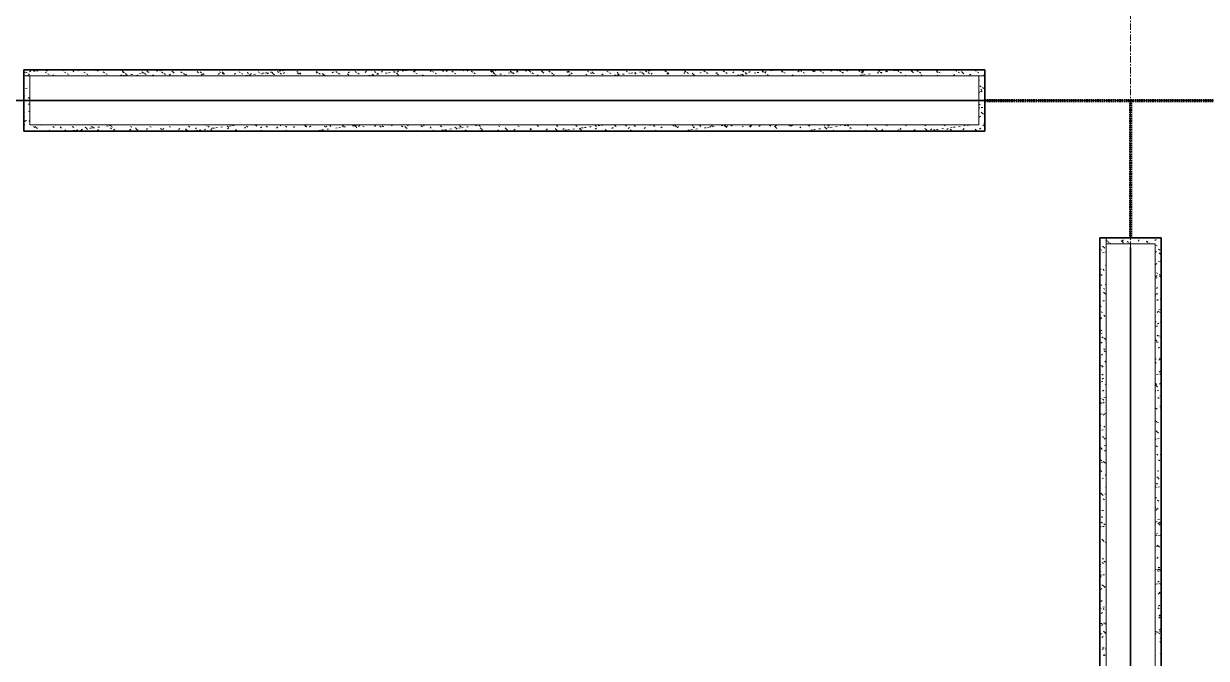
# Model space of a CAD drawing. Header units: millimetres. Extents: x -4948 to 42228, y -4856 to 69378.
# Drawn here: x 28449 to 30864, y 24154 to 25449 of the extents above; entities that cross this region are included whole.
import ezdxf

# ---------------------------------------------------------------- set-up
doc = ezdxf.new("R2010")
doc.units = ezdxf.units.MM
doc.linetypes.add('Линия сетки', pattern=[22.225, 12.7, -3.175, 3.175, -3.175])
doc.linetypes.add('Штрих 3 х 1_5 мм', pattern=[4.5, 3, -1.5])
for name, color, linetype, lineweight in [('A-AREA', 32, 'Continuous', 9), ('A-DETL', 90, 'Continuous', 9), ('A-WALL', 113, 'Continuous', 13), ('A-WALL-PATT', 111, 'Continuous', 13), ('I-WALL', 2, 'Continuous', 13), ('S-GRID', 1, 'Continuous', 30)]:
    doc.layers.add(name, color=color, linetype=linetype, lineweight=lineweight)

# ---------------------------------------------------------------- blocks, each defined once
blk = doc.blocks.new('27ELB-RD-AR-0000-BIM_rvt-1-1 этаж отм_ _0_000 лотки')
at = {"layer": 'A-AREA', "color": 252, "linetype": 'Штрих 3 х 1_5 мм', "lineweight": 70}
for p, q in [((30411.4, 25292.1), (31006.4, 25292.1)), ((30708.9, 25292.1), (30708.9, 25012.1))]:
    blk.add_line(p, q, dxfattribs=at)
at = {"layer": 'A-DETL', "color": 252, "lineweight": 35}
for p, q in [((26508.9, 25292.1), (30461.7, 25292.1)), ((30708.9, 24992.1), (30708.9, 18392.1))]:
    blk.add_line(p, q, dxfattribs=at)
at = {"layer": 'A-WALL', "color": 252, "lineweight": 9}
for p, q in [((28448.9, 25342.1), (28461.4, 25342.1)), ((28448.9, 25342.1), (28461.4, 25342.1)), ((28461.4, 25342.1), (30398.9, 25342.1)), ((28461.4, 25342.1), (28461.4, 25242.1)), ((30398.9, 25342.1), (30411.4, 25342.1)), ((30398.9, 25342.1), (30411.4, 25342.1)), ((30398.9, 25242.1), (30398.9, 25342.1)), ((28461.4, 25242.1), (30398.9, 25242.1)), ((30658.9, 24999.6), (30658.9, 25012.1)), ((30658.9, 24999.6), (30658.9, 25012.1)), ((30658.9, 19642.1), (30658.9, 24999.6)), ((30758.9, 24999.6), (30658.9, 24999.6)), ((30758.9, 18404.6), (30758.9, 24999.6))]:
    blk.add_line(p, q, dxfattribs=at)
at = {"layer": 'A-WALL-PATT', "color": 252, "linetype": 'Continuous', "lineweight": 9}
for p, q in [((28448.9, 25352.7), (28449.2, 25352.4)), ((28451.1, 25349.3), (28454.4, 25349.8)), ((28453.2, 25350), (28456, 25348.2)), ((28457.7, 25344.5), (28460.2, 25342.2)), ((28458.6, 25346.6), (28461.4, 25344.8)), ((28461, 25350.8), (28463.7, 25352.8)), ((28468.7, 25351.7), (28472.1, 25352.1)), ((28475, 25352.5), (28478.3, 25352.9)), ((28485.3, 25353.8), (28488.6, 25354.3)), ((28492.7, 25350), (28495.6, 25348.2)), ((28495.3, 25352), (28498, 25354)), ((28497.1, 25354.6), (28498.4, 25353.4)), ((28498.1, 25346.6), (28500.9, 25344.8)), ((28508.6, 25344.1), (28510.7, 25342.1)), ((28528.6, 25352.4), (28531.2, 25354.5)), ((28532.3, 25350.1), (28535.1, 25348.3)), ((28537.7, 25346.7), (28540.5, 25344.9)), ((28547.4, 25354.6), (28549.1, 25353.1)), ((28547.8, 25342.1), (28548.4, 25342.6)), ((28549.1, 25353.1), (28549.1, 25353.1)), ((28549.1, 25353.1), (28551.6, 25350.8)), ((28560.1, 25343), (28561.1, 25342.1)), ((28561, 25352.3), (28563.7, 25354.3)), ((28571.8, 25350.2), (28574.7, 25348.4)), ((28577.2, 25346.8), (28580, 25345)), ((28580.5, 25342.1), (28581.6, 25343)), ((28595.4, 25353.5), (28596.8, 25354.6)), ((28598.3, 25354.1), (28600.8, 25351.8)), ((28611, 25342.5), (28611.4, 25342.1)), ((28611.4, 25350.3), (28614.2, 25348.5)), ((28613.2, 25342.1), (28614.1, 25342.8)), ((28616.8, 25346.8), (28619.6, 25345)), ((28628.6, 25353.9), (28629.5, 25354.6)), ((28645.9, 25342.1), (28648.4, 25344.1)), ((28649.1, 25353.7), (28651.5, 25351.5)), ((28650.9, 25350.3), (28653.8, 25348.5)), ((28651.4, 25342.8), (28654.7, 25343.3)), ((28651.5, 25351.5), (28651.5, 25351.5)), ((28651.5, 25351.5), (28653.9, 25349.3)), ((28656.3, 25346.9), (28659.1, 25345.1)), ((28657.6, 25343.6), (28660.9, 25344.1)), ((28661.1, 25353.8), (28662.2, 25354.6)), ((28667.9, 25345), (28671.2, 25345.4)), ((28679, 25342.4), (28681.7, 25344.5)), ((28685.6, 25347.3), (28688.9, 25347.8)), ((28690.5, 25350.4), (28693.3, 25348.6)), ((28691.8, 25348.1), (28695.1, 25348.6)), ((28695.9, 25347), (28698.7, 25345.2)), ((28700.7, 25352.5), (28703.2, 25350.3)), ((28702.1, 25349.5), (28705.4, 25349.9)), ((28711.5, 25342.3), (28714.2, 25344.3)), ((28719.8, 25351.8), (28723.1, 25352.3)), ((28726, 25352.6), (28729.3, 25353.1)), ((28730, 25350.5), (28732.9, 25348.7)), ((28735.4, 25347.1), (28738.2, 25345.3)), ((28736.3, 25354), (28739.6, 25354.4)), ((28745.8, 25343.5), (28748.5, 25345.6)), ((28751.5, 25352.1), (28753.9, 25350)), ((28753.9, 25350), (28753.9, 25350)), ((28753.9, 25350), (28756.3, 25347.7)), ((28769.6, 25350.5), (28772.4, 25348.7)), ((28775, 25347.1), (28777.8, 25345.3)), ((28779, 25343.9), (28781.7, 25346)), ((28803.1, 25351), (28805.6, 25348.7)), ((28809.1, 25350.6), (28812, 25348.8)), ((28811.5, 25343.8), (28814.2, 25345.8)), ((28814.5, 25347.2), (28817.3, 25345.4)), ((28845.8, 25345), (28848.5, 25347.1)), ((28848.7, 25350.7), (28851.5, 25348.9)), ((28853.9, 25350.5), (28856.2, 25348.4)), ((28854.1, 25347.3), (28856.9, 25345.5)), ((28856.2, 25348.4), (28856.2, 25348.4)), ((28856.2, 25348.4), (28858.7, 25346.1)), ((28879.1, 25345.4), (28881.7, 25347.5)), ((28888.2, 25350.8), (28891.1, 25349)), ((28893.6, 25347.4), (28896.4, 25345.5)), ((28902.4, 25343), (28905.7, 25343.4)), ((28905.5, 25349.4), (28907.9, 25347.2)), ((28908.6, 25343.8), (28911.9, 25344.2)), ((28911.6, 25345.3), (28914.2, 25347.3)), ((28918.9, 25345.2), (28922.2, 25345.6)), ((28927.8, 25350.8), (28930.6, 25349)), ((28933.2, 25347.4), (28936, 25345.6)), ((28936.6, 25347.5), (28939.9, 25347.9)), ((28942.8, 25348.3), (28946.1, 25348.7)), ((28945.9, 25346.5), (28948.5, 25348.6)), ((28953.1, 25349.7), (28956.4, 25350.1)), ((28956.3, 25349), (28958.6, 25346.8)), ((28958.6, 25346.8), (28958.6, 25346.8)), ((28958.6, 25346.8), (28961.1, 25344.6)), ((28967.3, 25350.9), (28970.2, 25349.1)), ((28970.8, 25352), (28974.1, 25352.4)), ((28972.7, 25347.5), (28975.5, 25345.7)), ((28977, 25352.8), (28980.3, 25353.2)), ((28979.1, 25347), (28981.8, 25349)), ((28987.3, 25354.2), (28990.6, 25354.6)), ((29006.9, 25351), (29009.7, 25349.2)), ((29007.9, 25347.9), (29010.3, 25345.6)), ((29011.6, 25346.8), (29014.3, 25348.8)), ((29012.2, 25347.6), (29015.1, 25345.8)), ((29045.9, 25348), (29048.6, 25350.1)), ((29046.4, 25351.1), (29049.3, 25349.2)), ((29051.8, 25347.6), (29054.6, 25345.8)), ((29058.7, 25347.4), (29061, 25345.3)), ((29061, 25345.3), (29061, 25345.3)), ((29061, 25345.3), (29063.5, 25343)), ((29079.1, 25348.5), (29081.8, 25350.5)), ((29086, 25351.1), (29088.8, 25349.3)), ((29091.3, 25347.7), (29094.2, 25345.9)), ((29101.2, 25354.6), (29101.7, 25354.2)), ((29110.2, 25346.3), (29112.7, 25344)), ((29111.6, 25348.3), (29114.3, 25350.3)), ((29125.5, 25351.2), (29128.4, 25349.4)), ((29130.9, 25347.8), (29133.7, 25346)), ((29145.9, 25349.5), (29148.6, 25351.6)), ((29153.4, 25343.2), (29156.7, 25343.6)), ((29159.6, 25344), (29162.9, 25344.4)), ((29161.1, 25345.9), (29163.4, 25343.7)), ((29163.4, 25343.7), (29163.4, 25343.7)), ((29163.4, 25343.7), (29165.2, 25342.1)), ((29165.1, 25351.3), (29167.9, 25349.5)), ((29169.9, 25345.3), (29173.3, 25345.8)), ((29170.4, 25347.9), (29173.3, 25346.1)), ((29179.2, 25350), (29181.8, 25352)), ((29187.6, 25347.7), (29190.9, 25348.1)), ((29193.8, 25348.5), (29197.1, 25348.9)), ((29201.9, 25354.6), (29204.1, 25352.6)), ((29204.1, 25349.8), (29207.4, 25350.3)), ((29204.6, 25351.3), (29207.5, 25349.5)), ((29210, 25347.9), (29212.8, 25346.1)), ((29211.7, 25349.8), (29214.3, 25351.8)), ((29212.6, 25344.8), (29215.1, 25342.5)), ((29221.8, 25352.2), (29225.1, 25352.6)), ((29228, 25353), (29231.3, 25353.4)), ((29238.3, 25354.3), (29240.3, 25354.6)), ((29244.2, 25351.4), (29247, 25349.6)), ((29246, 25351), (29248.6, 25353.1)), ((29249.5, 25348), (29252.4, 25346.2)), ((29252.2, 25354.6), (29253.3, 25353.6)), ((29263.4, 25344.3), (29265.8, 25342.2)), ((29265.8, 25342.2), (29265.8, 25342.2)), ((29265.8, 25342.2), (29265.9, 25342.1)), ((29279.2, 25351.5), (29281.9, 25353.5)), ((29283.7, 25351.5), (29286.6, 25349.7)), ((29289.1, 25348.1), (29291.9, 25346.3)), ((29302.6, 25354.6), (29304, 25353.3)), ((29304, 25353.3), (29304, 25353.3)), ((29304, 25353.3), (29306.4, 25351.1)), ((29311.7, 25351.3), (29314.4, 25353.4)), ((29315, 25343.2), (29316.2, 25342.1)), ((29323.3, 25351.6), (29326.1, 25349.8)), ((29328.6, 25348.1), (29331.5, 25346.3)), ((29346, 25352.5), (29348.7, 25354.6)), ((29353.2, 25354.3), (29355.7, 25352.1)), ((29362.8, 25351.6), (29365.7, 25349.8)), ((29365.8, 25342.8), (29366.6, 25342.1)), ((29368.2, 25348.2), (29371, 25346.4)), ((29379.2, 25353), (29381.4, 25354.6)), ((29397.8, 25342.1), (29399.1, 25343.1)), ((29402.4, 25351.7), (29405.2, 25349.9)), ((29404, 25353.9), (29406.4, 25351.8)), ((29404.4, 25343.3), (29407.7, 25343.8)), ((29406.4, 25351.8), (29406.4, 25351.8)), ((29406.4, 25351.8), (29408.8, 25349.5)), ((29407.7, 25348.3), (29410.6, 25346.5)), ((29410.6, 25344.1), (29413.9, 25344.6)), ((29411.7, 25352.8), (29414.1, 25354.6)), ((29420.9, 25345.5), (29424.3, 25345.9)), ((29430.5, 25342.1), (29432.3, 25343.5)), ((29438.6, 25347.8), (29441.9, 25348.3)), ((29441.9, 25351.8), (29444.8, 25350)), ((29444.8, 25348.6), (29448.1, 25349.1)), ((29446, 25354.1), (29446.7, 25354.6)), ((29447.3, 25348.4), (29450.1, 25346.6)), ((29455.1, 25350), (29458.4, 25350.4)), ((29455.6, 25352.8), (29458.1, 25350.5)), ((29463.1, 25342.1), (29464.8, 25343.4)), ((29472.8, 25352.3), (29476.1, 25352.8)), ((29479, 25353.1), (29482.3, 25353.6)), ((29479.3, 25354.5), (29479.4, 25354.6)), ((29481.5, 25351.8), (29484.3, 25350)), ((29486.8, 25348.4), (29489.7, 25346.6)), ((29489.3, 25354.5), (29490.1, 25354.6)), ((29496.5, 25342.6), (29499.1, 25344.6)), ((29506.4, 25352.3), (29508.7, 25350.2)), ((29508.7, 25350.2), (29508.7, 25350.2)), ((29508.7, 25350.2), (29511.2, 25347.9)), ((29511.8, 25354.3), (29512.1, 25354.6)), ((29521, 25351.9), (29523.9, 25350.1)), ((29526.4, 25348.5), (29529.2, 25346.7)), ((29529.7, 25343), (29532.4, 25345)), ((29558, 25351.2), (29560.4, 25349)), ((29560.6, 25352), (29563.4, 25350.2)), ((29562.2, 25342.8), (29564.8, 25344.9)), ((29565.9, 25348.6), (29568.8, 25346.8)), ((29596.5, 25344.1), (29599.1, 25346.1)), ((29600.1, 25352.1), (29603, 25350.3)), ((29605.5, 25348.7), (29608.3, 25346.9)), ((29608.8, 25350.8), (29611.1, 25348.6)), ((29611.1, 25348.6), (29611.1, 25348.6)), ((29611.1, 25348.6), (29613.6, 25346.4)), ((29629.7, 25344.5), (29632.4, 25346.5)), ((29639.7, 25352.1), (29642.5, 25350.3)), ((29645, 25348.7), (29647.9, 25346.9)), ((29655.4, 25343.5), (29658.8, 25343.9)), ((29660.4, 25349.7), (29662.8, 25347.4)), ((29661.6, 25344.3), (29664.9, 25344.7)), ((29662.2, 25344.3), (29664.9, 25346.4)), ((29671.9, 25345.7), (29675.3, 25346.1)), ((29679.2, 25352.2), (29682.1, 25350.4)), ((29684.6, 25348.8), (29687.4, 25347)), ((29689.6, 25348), (29692.9, 25348.4)), ((29695.8, 25348.8), (29699.1, 25349.2)), ((29696.5, 25345.6), (29699.2, 25347.6)), ((29706.1, 25350.2), (29709.4, 25350.6)), ((29711.2, 25349.2), (29713.5, 25347.1)), ((29713.5, 25347.1), (29713.5, 25347.1)), ((29713.5, 25347.1), (29716, 25344.8)), ((29718.8, 25352.3), (29721.6, 25350.5)), ((29723.8, 25352.5), (29727.1, 25352.9)), ((29724.1, 25348.9), (29727, 25347.1)), ((29729.8, 25346), (29732.4, 25348)), ((29730, 25353.3), (29733.3, 25353.7)), ((29758.3, 25352.4), (29761.2, 25350.6)), ((29762.3, 25345.8), (29764.9, 25347.9)), ((29762.7, 25348.1), (29765.2, 25345.8)), ((29763.7, 25348.9), (29766.5, 25347.1)), ((29796.6, 25347.1), (29799.2, 25349.1)), ((29797.9, 25352.4), (29800.7, 25350.6)), ((29803.2, 25349), (29806.1, 25347.2)), ((29813.6, 25347.7), (29815.9, 25345.5)), ((29815.9, 25345.5), (29815.9, 25345.5)), ((29815.9, 25345.5), (29818.4, 25343.3)), ((29829.8, 25347.5), (29832.5, 25349.5)), ((29837.4, 25352.5), (29840.3, 25350.7)), ((29842.8, 25349.1), (29845.6, 25347.3)), ((29856.3, 25354.6), (29856.5, 25354.4)), ((29862.3, 25347.4), (29864.9, 25349.4)), ((29865.1, 25346.5), (29867.6, 25344.3)), ((29877, 25352.6), (29879.8, 25350.8)), ((29882.3, 25349.2), (29885.2, 25347.4)), ((29896.6, 25348.6), (29899.2, 25350.6)), ((29906.4, 25343.6), (29909.8, 25344.1)), ((29912.6, 25344.5), (29915.9, 25344.9)), ((29915.9, 25346.1), (29918.3, 25344)), ((29916.5, 25352.6), (29919.4, 25350.8)), ((29918.3, 25344), (29918.3, 25344)), ((29918.3, 25344), (29920.3, 25342.1)), ((29921.9, 25349.2), (29924.7, 25347.4)), ((29922.9, 25345.8), (29926.3, 25346.3)), ((29929.8, 25349), (29932.5, 25351.1)), ((29940.6, 25348.1), (29944, 25348.6)), ((29946.8, 25349), (29950.1, 25349.4)), ((29956.1, 25352.7), (29958.9, 25350.9)), ((29957, 25354.6), (29958.9, 25352.8)), ((29957.1, 25350.3), (29960.4, 25350.8)), ((29961.4, 25349.3), (29964.3, 25347.5)), ((29962.3, 25348.9), (29965, 25350.9)), ((29967.5, 25345), (29970, 25342.7)), ((29974.8, 25352.6), (29978.1, 25353.1)), ((29981, 25353.5), (29984.3, 25353.9)), ((29995.6, 25352.8), (29998.5, 25351)), ((29996.6, 25350.1), (29999.3, 25352.1)), ((30001, 25349.4), (30003.8, 25347.6)), ((30007.4, 25354.6), (30008.2, 25353.9)), ((30018.3, 25344.6), (30020.7, 25342.4)), ((30020.7, 25342.4), (30020.7, 25342.4)), ((30020.7, 25342.4), (30021, 25342.1)), ((30029.9, 25350.5), (30032.5, 25352.6)), ((30035.2, 25352.9), (30038, 25351.1)), ((30040.5, 25349.4), (30043.4, 25347.6)), ((30057.7, 25354.6), (30058.8, 25353.6)), ((30058.8, 25353.6), (30058.8, 25353.6)), ((30058.8, 25353.6), (30061.3, 25351.3)), ((30062.4, 25350.4), (30065, 25352.4)), ((30069.9, 25343.4), (30071.4, 25342.1)), ((30074.7, 25352.9), (30077.6, 25351.1)), ((30080.1, 25349.5), (30082.9, 25347.7)), ((30096.7, 25351.6), (30099.3, 25353.6)), ((30108.1, 25354.6), (30110.5, 25352.3)), ((30114.3, 25353), (30117.1, 25351.2)), ((30119.6, 25349.6), (30122.5, 25347.8)), ((30120.7, 25343), (30121.7, 25342.1)), ((30129.9, 25352), (30132.6, 25354.1)), ((30149.7, 25342.1), (30149.7, 25342.2)), ((30153.8, 25353.1), (30156.7, 25351.3)), ((30157.5, 25343.8), (30160.8, 25344.2)), ((30158.9, 25354.1), (30161.2, 25352)), ((30159.2, 25349.7), (30162, 25347.9)), ((30161.2, 25352), (30161.2, 25352)), ((30161.2, 25352), (30163.7, 25349.7)), ((30162.4, 25351.9), (30165, 25353.9)), ((30163.6, 25344.6), (30166.9, 25345.1)), ((30173.9, 25346), (30177.3, 25346.4)), ((30182.3, 25342.1), (30183, 25342.6)), ((30191.6, 25348.3), (30195, 25348.7)), ((30193.4, 25353.1), (30196.2, 25351.3)), ((30196.7, 25353.1), (30198.6, 25354.6)), ((30197.8, 25349.1), (30201.1, 25349.6)), ((30198.7, 25349.7), (30201.6, 25347.9)), ((30208.1, 25350.5), (30211.5, 25350.9)), ((30210.5, 25353), (30212.9, 25350.8)), ((30215, 25342.1), (30215.5, 25342.4)), ((30225.8, 25352.8), (30229.2, 25353.2)), ((30229.9, 25353.5), (30231.3, 25354.6)), ((30232, 25353.6), (30235.3, 25354.1)), ((30232.9, 25353.2), (30235.8, 25351.4)), ((30238.3, 25349.8), (30241.1, 25348)), ((30247.7, 25342.1), (30249.8, 25343.7)), ((30261.3, 25352.6), (30263.6, 25350.4)), ((30262.4, 25353.4), (30264, 25354.6)), ((30263.6, 25350.4), (30263.6, 25350.4)), ((30263.6, 25350.4), (30266.1, 25348.2)), ((30272.5, 25353.3), (30275.3, 25351.5)), ((30277.8, 25349.9), (30280.7, 25348.1)), ((30280.4, 25342.1), (30283, 25344.1)), ((30312, 25353.4), (30314.9, 25351.6)), ((30312.8, 25351.5), (30315.3, 25349.2)), ((30313.1, 25342.1), (30315.5, 25343.9)), ((30317.4, 25350), (30320.2, 25348.2)), ((30347.1, 25343.1), (30349.8, 25345.2)), ((30351.6, 25353.4), (30354.4, 25351.6)), ((30356.9, 25350), (30359.8, 25348.2)), ((30363.7, 25351), (30366, 25348.9)), ((30366, 25348.9), (30366, 25348.9)), ((30366, 25348.9), (30368.5, 25346.6)), ((30380.4, 25343.5), (30383, 25345.6)), ((30391.1, 25353.5), (30394, 25351.7)), ((30396.5, 25350.1), (30399.3, 25348.3)), ((30398.9, 25332.6), (30400.2, 25333.7)), ((30408.5, 25344), (30411.4, 25344.4)), ((28448.9, 25316.3), (28449.2, 25316.6)), ((28448.9, 25316.2), (28449.6, 25316.3)), ((28452.5, 25316.6), (28455.8, 25317.1)), ((30398.9, 25307.6), (30401, 25309.2)), ((30401.4, 25321.7), (30404.2, 25319.9)), ((30402.5, 25310.3), (30405.8, 25310.7)), ((30403.1, 25314.9), (30405.6, 25312.6)), ((30406.7, 25318.3), (30409.6, 25316.5)), ((28448.9, 25302.2), (28451.4, 25300.6)), ((28448.9, 25291.3), (28450, 25292.1)), ((28458, 25284.5), (28461.3, 25284.9)), ((28458.2, 25297.9), (28460.6, 25295.8)), ((28460.6, 25295.8), (28460.6, 25295.8)), ((28460.6, 25295.8), (28461.4, 25295.1)), ((30399.2, 25282.7), (30401.8, 25284.7)), ((28448.9, 25266.2), (28450.8, 25267.6)), ((28448.9, 25260.4), (28450.9, 25258.5)), ((28458.8, 25270.6), (28461.4, 25269)), ((30398.9, 25276.9), (30401, 25277.2)), ((30398.9, 25272.8), (30399.6, 25272.3)), ((30400, 25258.2), (30402.6, 25260.3)), ((30403.6, 25268.3), (30405.9, 25266.2)), ((30403.9, 25277.6), (30407.2, 25278)), ((30405.9, 25266.2), (30405.9, 25266.2)), ((30405.9, 25266.2), (30408.4, 25263.9)), ((28448.9, 25241.1), (28451.6, 25243.2)), ((28449.8, 25251.1), (28452.6, 25249.3)), ((28452, 25250.8), (28455.4, 25251.3)), ((28459.5, 25250.7), (28461.4, 25248.9)), ((28469.1, 25238.8), (28471.9, 25237)), ((28472.1, 25239.1), (28474.5, 25236.9)), ((28474.5, 25236.9), (28474.5, 25236.9)), ((28474.5, 25236.9), (28476.9, 25234.7)), ((28482.1, 25241.5), (28482.9, 25242.1)), ((28508.6, 25238.9), (28511.4, 25237.1)), ((28514.6, 25241.4), (28515.6, 25242.1)), ((28523.7, 25238), (28526.2, 25235.7)), ((28548.2, 25238.9), (28551, 25237.1)), ((28574.5, 25237.5), (28576.9, 25235.4)), ((28576.9, 25235.4), (28576.9, 25235.4)), ((28576.9, 25235.4), (28579.3, 25233.1)), ((28584, 25235.3), (28587.3, 25235.7)), ((28587.7, 25239), (28590.5, 25237.2)), ((28590.2, 25236.1), (28593.5, 25236.6)), ((28600.5, 25237.5), (28603.8, 25237.9)), ((28618.1, 25239.8), (28621.5, 25240.2)), ((28624.3, 25240.6), (28627.7, 25241.1)), ((28626.1, 25236.4), (28628.5, 25234.1)), ((28627.3, 25239.1), (28630.1, 25237.3)), ((28634.7, 25242), (28635.6, 25242.1)), ((28666.8, 25239.2), (28669.6, 25237.4)), ((28676.9, 25236), (28679.2, 25233.8)), ((28706.4, 25239.2), (28709.2, 25237.4)), ((28732.6, 25233.1), (28735.3, 25235.1)), ((28745.9, 25239.3), (28748.7, 25237.5)), ((28785.5, 25239.4), (28788.3, 25237.6)), ((28799.4, 25234.2), (28802.1, 25236.2)), ((28821.2, 25242.1), (28822.3, 25241.1)), ((28825, 25239.4), (28827.8, 25237.6)), ((28832.7, 25234.6), (28835.3, 25236.6)), ((28835, 25235.5), (28838.3, 25235.9)), ((28841.2, 25236.3), (28844.5, 25236.7)), ((28851.5, 25237.6), (28854.8, 25238.1)), ((28864.6, 25239.5), (28867.4, 25237.7)), ((28865.2, 25234.4), (28867.8, 25236.5)), ((28869.2, 25240), (28872.5, 25240.4)), ((28875.4, 25240.8), (28878.7, 25241.2)), ((28899.5, 25235.7), (28902.1, 25237.7)), ((28904.1, 25239.6), (28906.9, 25237.8)), ((28921.9, 25242.1), (28922.2, 25241.8)), ((28922.2, 25241.8), (28922.2, 25241.8)), ((28922.2, 25241.8), (28924.7, 25239.6)), ((28932.7, 25236.1), (28935.4, 25238.1)), ((28943.7, 25239.7), (28946.5, 25237.9)), ((28965.2, 25235.9), (28967.8, 25238)), ((28972.3, 25242.1), (28973.9, 25240.6)), ((28983.2, 25239.7), (28986, 25237.9)), ((28999.5, 25237.2), (29002.1, 25239.2)), ((29022.6, 25242.1), (29024.6, 25240.3)), ((29022.8, 25239.8), (29025.6, 25238)), ((29024.6, 25240.3), (29024.6, 25240.3)), ((29024.6, 25240.3), (29027, 25238)), ((29032.7, 25237.6), (29035.4, 25239.6)), ((29062.3, 25239.9), (29065.1, 25238.1)), ((29065.2, 25237.4), (29067.9, 25239.5)), ((29073.8, 25241.3), (29076.3, 25239)), ((29086, 25235.6), (29089.3, 25236.1)), ((29092.2, 25236.4), (29095.5, 25236.9)), ((29099.5, 25238.7), (29102.2, 25240.7)), ((29101.8, 25239.9), (29104.7, 25238.1)), ((29102.5, 25237.8), (29105.8, 25238.2)), ((29120.2, 25240.1), (29123.5, 25240.6)), ((29124.6, 25240.9), (29127, 25238.7)), ((29126.4, 25240.9), (29129.7, 25241.4)), ((29127, 25238.7), (29127, 25238.7)), ((29127, 25238.7), (29129.4, 25236.5)), ((29132.8, 25239.1), (29135.4, 25241.1)), ((29141.4, 25240), (29144.2, 25238.2)), ((29165.3, 25238.9), (29167.9, 25241)), ((29176.2, 25239.8), (29178.7, 25237.5)), ((29180.9, 25240.1), (29183.8, 25238.3)), ((29199.6, 25240.2), (29202.1, 25242.1)), ((29220.5, 25240.2), (29223.3, 25238.4)), ((29227, 25239.3), (29229.3, 25237.2)), ((29229.3, 25237.2), (29229.3, 25237.2)), ((29229.3, 25237.2), (29231.8, 25234.9)), ((29232.8, 25240.6), (29234.8, 25242.1)), ((29260, 25240.2), (29262.9, 25238.4)), ((29265.3, 25240.4), (29267.4, 25242.1)), ((29278.6, 25238.2), (29281, 25235.9)), ((29299.6, 25241.7), (29300.1, 25242.1)), ((29299.6, 25240.3), (29302.4, 25238.5)), ((29329.4, 25237.8), (29331.7, 25235.6)), ((29331.7, 25235.6), (29331.7, 25235.6)), ((29331.7, 25235.6), (29334.2, 25233.3)), ((29337, 25235.8), (29340.3, 25236.2)), ((29339.1, 25240.4), (29342, 25238.6)), ((29343.2, 25236.6), (29346.5, 25237)), ((29353.5, 25238), (29356.8, 25238.4)), ((29365.3, 25241.9), (29365.5, 25242.1)), ((29371.2, 25240.3), (29374.5, 25240.7)), ((29377.4, 25241.1), (29380.7, 25241.5)), ((29378.7, 25240.5), (29381.5, 25238.7)), ((29381, 25236.6), (29383.4, 25234.4)), ((29418.2, 25240.5), (29421.1, 25238.7)), ((29431.8, 25236.2), (29434.1, 25234.1)), ((29457.8, 25240.6), (29460.6, 25238.8)), ((29497.3, 25240.7), (29500.2, 25238.9)), ((29536.9, 25240.7), (29539.7, 25238.9)), ((29550.1, 25233.2), (29552.7, 25235.2)), ((29576.4, 25242.1), (29577.2, 25241.4)), ((29576.4, 25240.8), (29579.3, 25239)), ((29583.3, 25233.6), (29586, 25235.7)), ((29588, 25236), (29591.3, 25236.4)), ((29594.2, 25236.8), (29597.5, 25237.2)), ((29604.5, 25238.1), (29607.8, 25238.6)), ((29615.8, 25233.5), (29618.5, 25235.5)), ((29616, 25240.9), (29618.8, 25239.1)), ((29622.2, 25240.5), (29625.5, 25240.9)), ((29628.4, 25241.3), (29631.7, 25241.7)), ((29650.1, 25234.7), (29652.8, 25236.7)), ((29655.5, 25241), (29658.4, 25239.2)), ((29677.1, 25242.1), (29677.1, 25242.1)), ((29677.1, 25242.1), (29677.1, 25242.1)), ((29677.1, 25242.1), (29679.5, 25239.8)), ((29683.3, 25235.1), (29686, 25237.2)), ((29695.1, 25241), (29697.9, 25239.2)), ((29715.8, 25235), (29718.5, 25237)), ((29727.4, 25242.1), (29728.8, 25240.8)), ((29734.6, 25241.1), (29737.5, 25239.3)), ((29750.1, 25236.2), (29752.8, 25238.3)), ((29774.2, 25241.2), (29777, 25239.4)), ((29777.7, 25242.1), (29779.5, 25240.5)), ((29779.5, 25240.5), (29779.5, 25240.5)), ((29779.5, 25240.5), (29781.9, 25238.3)), ((29783.4, 25236.6), (29786, 25238.7)), ((29813.7, 25241.3), (29816.6, 25239.4)), ((29815.9, 25236.5), (29818.5, 25238.5)), ((29828.7, 25241.5), (29831.2, 25239.3)), ((29839, 25236.1), (29842.3, 25236.6)), ((29845.2, 25236.9), (29848.5, 25237.4)), ((29850.2, 25237.7), (29852.8, 25239.8)), ((29853.3, 25241.3), (29856.1, 25239.5)), ((29855.5, 25238.3), (29858.8, 25238.7)), ((29873.2, 25240.6), (29876.5, 25241.1)), ((29879.4, 25241.4), (29882.7, 25241.9)), ((29879.5, 25241.1), (29881.8, 25239)), ((29881.8, 25239), (29881.8, 25239)), ((29881.8, 25239), (29884.3, 25236.7)), ((29883.4, 25238.1), (29886.1, 25240.2)), ((29892.8, 25241.4), (29895.7, 25239.6)), ((29915.9, 25238), (29918.6, 25240)), ((29931.1, 25240), (29933.5, 25237.7)), ((29932.4, 25241.5), (29935.2, 25239.7)), ((29950.2, 25239.2), (29952.9, 25241.3)), ((29971.9, 25241.5), (29974.8, 25239.7)), ((29981.9, 25239.6), (29984.2, 25237.4)), ((29983.4, 25239.6), (29986.1, 25241.7)), ((29984.2, 25237.4), (29984.2, 25237.4)), ((29984.2, 25237.4), (29986.7, 25235.1)), ((30011.5, 25241.6), (30014.3, 25239.8)), ((30015.9, 25239.5), (30018.6, 25241.5)), ((30033.5, 25238.4), (30035.9, 25236.2)), ((30050.2, 25240.7), (30052, 25242.1)), ((30051, 25241.7), (30053.9, 25239.9)), ((30083.5, 25241.1), (30084.7, 25242.1)), ((30084.3, 25238), (30086.6, 25235.8)), ((30086.6, 25235.8), (30086.6, 25235.8)), ((30086.6, 25235.8), (30089.1, 25233.6)), ((30090, 25236.3), (30093.4, 25236.7)), ((30090.6, 25241.8), (30093.4, 25240)), ((30096.2, 25237.1), (30099.5, 25237.5)), ((30106.5, 25238.5), (30109.8, 25238.9)), ((30116, 25241), (30117.4, 25242.1)), ((30124.2, 25240.8), (30127.5, 25241.2)), ((30130.1, 25241.8), (30133, 25240)), ((30130.4, 25241.6), (30133.7, 25242)), ((30135.8, 25236.9), (30138.3, 25234.6)), ((30169.7, 25241.9), (30172.5, 25240.1)), ((30186.7, 25236.4), (30189, 25234.3)), ((30209.2, 25242), (30212.1, 25240.2)), ((30238.2, 25235.3), (30240.7, 25233)), ((30248.8, 25242), (30251.6, 25240.2)), ((30288.4, 25242.1), (30291.2, 25240.3)), ((30328, 25242.1), (30330.7, 25240.4)), ((30331.5, 25242.1), (30332, 25241.6)), ((30341, 25236.4), (30344.4, 25236.9)), ((30347.2, 25237.3), (30350.5, 25237.7)), ((30357.5, 25238.6), (30360.8, 25239.1)), ((30367.7, 25242.1), (30370.3, 25240.5)), ((30375.2, 25240.9), (30378.6, 25241.4)), ((30381.4, 25241.8), (30383.9, 25242.1)), ((30400.8, 25233.8), (30403.4, 25235.8)), ((30407, 25242.3), (30409.8, 25240.5)), ((30409.4, 25245.4), (30411.4, 25245.7)), ((28466.6, 25229.6), (28467.7, 25230.4)), ((28499.3, 25229.6), (28502, 25231.7)), ((28532.6, 25230.1), (28535.2, 25232.1)), ((28549.8, 25230.8), (28553.1, 25231.2)), ((28556, 25231.6), (28559.3, 25232.1)), ((28565, 25229.9), (28567.7, 25231.9)), ((28566.3, 25233), (28569.6, 25233.4)), ((28599.4, 25231.1), (28602, 25233.2)), ((28632.6, 25231.6), (28635.3, 25233.6)), ((28665.1, 25231.4), (28667.7, 25233.5)), ((28679.2, 25233.8), (28679.2, 25233.8)), ((28679.2, 25233.8), (28681.7, 25231.6)), ((28699.4, 25232.6), (28702, 25234.7)), ((28728.5, 25234.8), (28730.9, 25232.6)), ((28765.1, 25232.9), (28767.8, 25235)), ((28779.3, 25234.4), (28781.6, 25232.3)), ((28781.6, 25232.3), (28781.6, 25232.3)), ((28781.6, 25232.3), (28784.1, 25230)), ((28800.8, 25231), (28804.1, 25231.4)), ((28807, 25231.8), (28810.3, 25232.2)), ((28817.3, 25233.1), (28820.6, 25233.6)), ((28830.8, 25233.3), (28833.3, 25231)), ((28881.7, 25232.8), (28884, 25230.7)), ((28884, 25230.7), (28884, 25230.7)), ((28884, 25230.7), (28885.2, 25229.6)), ((28933.2, 25231.7), (28935.6, 25229.6)), ((28984.1, 25231.3), (28985.9, 25229.6)), ((29035.6, 25230.2), (29036.2, 25229.6)), ((29051.8, 25231.1), (29055.1, 25231.6)), ((29058, 25231.9), (29061.3, 25232.4)), ((29068.3, 25233.3), (29071.6, 25233.7)), ((29086.4, 25229.7), (29086.6, 25229.6)), ((29185.8, 25229.6), (29185.8, 25229.6)), ((29251.2, 25229.6), (29252.6, 25230.7)), ((29283.8, 25229.6), (29285.9, 25231.2)), ((29302.8, 25231.3), (29306.1, 25231.7)), ((29309, 25232.1), (29312.3, 25232.5)), ((29316.5, 25229.6), (29318.4, 25231)), ((29319.3, 25233.5), (29322.6, 25233.9)), ((29350, 25230.2), (29352.7, 25232.2)), ((29383.2, 25230.6), (29385.9, 25232.7)), ((29415.7, 25230.5), (29418.4, 25232.5)), ((29434.1, 25234.1), (29434.1, 25234.1)), ((29434.1, 25234.1), (29436.6, 25231.8)), ((29450, 25231.7), (29452.7, 25233.7)), ((29483.3, 25235.1), (29485.8, 25232.8)), ((29483.3, 25232.1), (29485.9, 25234.2)), ((29515.8, 25232), (29518.4, 25234)), ((29534.2, 25234.6), (29536.5, 25232.5)), ((29536.5, 25232.5), (29536.5, 25232.5)), ((29536.5, 25232.5), (29539, 25230.2)), ((29553.8, 25231.5), (29557.1, 25231.9)), ((29560, 25232.3), (29563.3, 25232.7)), ((29570.3, 25233.6), (29573.6, 25234.1)), ((29585.7, 25233.5), (29588.2, 25231.3)), ((29636.5, 25233.1), (29638.9, 25230.9)), ((29638.9, 25230.9), (29638.9, 25230.9)), ((29638.9, 25230.9), (29640.4, 25229.6)), ((29688.1, 25232), (29690.6, 25229.7)), ((29738.9, 25231.5), (29741, 25229.6)), ((29789.5, 25229.6), (29790.5, 25229.7)), ((29790.5, 25230.4), (29791.4, 25229.6)), ((29804.8, 25231.6), (29808.2, 25232.1)), ((29811, 25232.4), (29814.3, 25232.9)), ((29821.3, 25233.8), (29824.6, 25234.2)), ((29841.3, 25230), (29841.7, 25229.6)), ((30003, 25229.6), (30003.3, 25229.8)), ((30035.7, 25229.6), (30036.5, 25230.2)), ((30039.2, 25229.6), (30041.5, 25229.9)), ((30055.8, 25231.8), (30059.2, 25232.2)), ((30062, 25232.6), (30065.3, 25233)), ((30068.4, 25229.6), (30069, 25230)), ((30072.3, 25234), (30075.7, 25234.4)), ((30101.1, 25229.6), (30103.3, 25231.3)), ((30133.9, 25229.7), (30136.6, 25231.7)), ((30166.5, 25229.6), (30169, 25231.6)), ((30189, 25234.3), (30189, 25234.3)), ((30189, 25234.3), (30191.5, 25232)), ((30200.7, 25230.7), (30203.4, 25232.8)), ((30233.9, 25231.2), (30236.6, 25233.2)), ((30266.4, 25231), (30269.1, 25233.1)), ((30289, 25234.9), (30291.4, 25232.7)), ((30289.1, 25229.6), (30292.5, 25230.1)), ((30291.4, 25232.7), (30291.4, 25232.7)), ((30291.4, 25232.7), (30293.9, 25230.5)), ((30300.7, 25232.3), (30303.4, 25234.3)), ((30306.9, 25231.9), (30310.2, 25232.4)), ((30313, 25232.8), (30316.3, 25233.2)), ((30323.3, 25234.1), (30326.7, 25234.6)), ((30334, 25232.7), (30336.6, 25234.7)), ((30340.6, 25233.8), (30343.1, 25231.5)), ((30366.5, 25232.5), (30369.1, 25234.6)), ((30391.4, 25233.3), (30393.8, 25231.2)), ((30393.8, 25231.2), (30393.8, 25231.2)), ((30393.8, 25231.2), (30395.5, 25229.6)), ((30651.7, 24994.8), (30654.1, 24992.7)), ((30658.4, 25005), (30658.9, 25005.4)), ((30658.9, 25005.4), (30661.1, 25007.1)), ((30662.2, 25004), (30665, 25002.2)), ((30667.5, 25000.6), (30669, 24999.6)), ((30689.9, 25005.9), (30692.3, 25003.8)), ((30691.7, 25005.5), (30694.3, 25007.5)), ((30692.3, 25003.8), (30692.3, 25003.8)), ((30692.3, 25003.8), (30694.7, 25001.5)), ((30701.7, 25004), (30704.5, 25002.2)), ((30707.1, 25000.6), (30708.7, 24999.6)), ((30724.2, 25005.3), (30726.8, 25007.4)), ((30741.3, 25004.1), (30744.1, 25002.3)), ((30741.5, 25004.8), (30744, 25002.6)), ((30746.6, 25000.7), (30748.4, 24999.6)), ((30758.5, 25006.6), (30761.1, 25008.6)), ((30760.2, 24995.7), (30763.6, 24996.1)), ((30770.6, 24997.1), (30771.4, 24997.2)), ((30647.2, 24988.2), (30650.1, 24986.4)), ((30651.5, 24981.4), (30654.9, 24981.8)), ((30654.1, 24992.7), (30654.1, 24992.7)), ((30654.1, 24992.7), (30656.5, 24990.4)), ((30657.7, 24982.2), (30658.9, 24982.3)), ((30758.9, 24988.9), (30758.9, 24988.8)), ((30759.3, 24982.1), (30761.9, 24984.1)), ((30765.9, 24988.4), (30768.7, 24986.6)), ((30767.5, 24981), (30770, 24978.7)), ((30646.4, 24947.8), (30648.9, 24948.1)), ((30653, 24947.5), (30655.4, 24945.3)), ((30657.5, 24956.4), (30658.9, 24955.5)), ((30758.9, 24967.6), (30759.7, 24967.1)), ((30760.1, 24957.6), (30762.7, 24959.7)), ((30765.8, 24963.5), (30769.1, 24964)), ((30648.5, 24936.9), (30651.3, 24935.1)), ((30759.8, 24929.9), (30763.1, 24930.3)), ((30760.9, 24933.1), (30763.5, 24935.2)), ((30761.8, 24940.5), (30764.6, 24938.7)), ((30767.1, 24937.1), (30770, 24935.3)), ((30768, 24934.4), (30770.3, 24932.2)), ((30770.3, 24932.2), (30770.3, 24932.2)), ((30770.3, 24932.2), (30771.4, 24931.3)), ((30646.4, 24920.5), (30647.1, 24921.1)), ((30646.9, 24915), (30650.2, 24915.4)), ((30653.4, 24908.5), (30656.2, 24906.7)), ((30653.5, 24900.9), (30655.8, 24898.8)), ((30655.8, 24898.8), (30655.8, 24898.8)), ((30655.8, 24898.8), (30658.3, 24896.5)), ((30657.2, 24916.4), (30658.9, 24916.6)), ((30658.7, 24905.1), (30658.9, 24905)), ((30761.2, 24897.2), (30764.5, 24897.6)), ((30761.7, 24908.7), (30764.3, 24910.7)), ((30646.4, 24895.4), (30647.9, 24896.6)), ((30652.5, 24882.9), (30655.8, 24883.3)), ((30658.6, 24883.7), (30658.9, 24883.7)), ((30758.9, 24896.6), (30760.7, 24895)), ((30758.9, 24891.8), (30759.9, 24891.1)), ((30762.5, 24884.2), (30765.1, 24886.2)), ((30769.2, 24887.1), (30771.4, 24885.2)), ((30646.4, 24870.4), (30648.7, 24872.2)), ((30646.5, 24849.2), (30649.8, 24849.6)), ((30648.7, 24860.9), (30651.5, 24859.1)), ((30654.7, 24853.7), (30657.2, 24851.4)), ((30758.9, 24850.5), (30759.6, 24849.9)), ((30763.3, 24859.7), (30765.9, 24861.8)), ((30766.8, 24865), (30770.1, 24865.5)), ((30767.4, 24861.1), (30770.2, 24859.3)), ((30646.9, 24845.7), (30649.5, 24847.7)), ((30758.9, 24841.3), (30761.2, 24839.8)), ((30760.7, 24831.3), (30764.1, 24831.8)), ((30764.1, 24835.3), (30766.7, 24837.3)), ((30769.7, 24840.5), (30771.4, 24839)), ((30646.4, 24811.9), (30647.4, 24811.2)), ((30647.7, 24821.2), (30650.3, 24823.2)), ((30647.9, 24816.5), (30651.2, 24816.9)), ((30650, 24809.6), (30652.8, 24807.8)), ((30655.2, 24807.1), (30657.5, 24804.9)), ((30657.5, 24804.9), (30657.5, 24804.9)), ((30657.5, 24804.9), (30658.9, 24803.7)), ((30658.2, 24817.8), (30658.9, 24817.9)), ((30758.9, 24804.4), (30759.9, 24803.4)), ((30759.9, 24803.4), (30759.9, 24803.4)), ((30759.9, 24803.4), (30762.4, 24801.1)), ((30763.2, 24813.2), (30766.1, 24811.4)), ((30764.9, 24810.8), (30767.5, 24812.8)), ((30768.6, 24809.8), (30771.4, 24808.1)), ((30648.5, 24796.7), (30651.1, 24798.8)), ((30653.4, 24784.3), (30656.8, 24784.8)), ((30654.9, 24781.2), (30657.7, 24779.4)), ((30758.9, 24798.2), (30759.3, 24798.3)), ((30762.1, 24798.6), (30765.4, 24799.1)), ((30765.7, 24786.3), (30768.3, 24788.4)), ((30771, 24793.3), (30771.4, 24792.9)), ((30646.4, 24769.1), (30647.9, 24767.7)), ((30649.3, 24772.2), (30651.9, 24774.3)), ((30656.4, 24759.8), (30658.9, 24757.6)), ((30758.9, 24765.5), (30761.4, 24763.9)), ((30758.9, 24758.2), (30761.3, 24756)), ((30766.5, 24761.8), (30769.1, 24763.9)), ((30767.7, 24766.5), (30771, 24766.9)), ((30647.4, 24750.7), (30650.7, 24751.1)), ((30650.1, 24747.8), (30652.7, 24749.8)), ((30650.2, 24733.6), (30653, 24731.8)), ((30761.7, 24732.8), (30765, 24733.3)), ((30767.3, 24737.4), (30769.9, 24739.4)), ((30768.8, 24733.9), (30771.4, 24732.3)), ((30646.4, 24722.9), (30646.8, 24722.6)), ((30648.8, 24718), (30652.1, 24718.4)), ((30650.9, 24723.3), (30653.5, 24725.3)), ((30656.9, 24713.2), (30658.9, 24711.5)), ((30759.3, 24711.7), (30761.7, 24709.5)), ((30759.8, 24714.3), (30762.7, 24712.5)), ((30761.7, 24709.5), (30761.7, 24709.5)), ((30761.7, 24709.5), (30764.1, 24707.3)), ((30768.1, 24712.9), (30770.7, 24714.9)), ((30646.4, 24685.5), (30648.9, 24683.9)), ((30651.4, 24682.3), (30654.3, 24680.5)), ((30651.7, 24698.8), (30654.3, 24700.9)), ((30654.4, 24685.8), (30657.7, 24686.3)), ((30758.9, 24699.6), (30760.3, 24699.8)), ((30763.1, 24700.1), (30766.4, 24700.6)), ((30764.7, 24685.9), (30767.6, 24684.1)), ((30768.9, 24688.4), (30771.4, 24690.3)), ((30770.1, 24682.5), (30771.4, 24681.7)), ((30646.4, 24676.8), (30647.1, 24676.1)), ((30647.1, 24676.1), (30647.1, 24676.1)), ((30647.1, 24676.1), (30649.6, 24673.8)), ((30652.5, 24674.4), (30655.1, 24676.4)), ((30658.2, 24666), (30658.9, 24665.4)), ((30760.6, 24664.4), (30763, 24662.1)), ((30768.6, 24668), (30771.4, 24668.3)), ((30769.7, 24664), (30771.4, 24665.3)), ((30648.4, 24652.1), (30651.7, 24652.6)), ((30653.3, 24649.9), (30655.9, 24651.9)), ((30656.3, 24653.9), (30658.9, 24652.3)), ((30760.1, 24638.4), (30762.9, 24636.6)), ((30762.6, 24634.3), (30765.9, 24634.7)), ((30770.5, 24639.5), (30771.4, 24640.2)), ((30646.4, 24630.7), (30648.5, 24628.7)), ((30646.4, 24619), (30646.9, 24619.1)), ((30649.7, 24619.4), (30653.1, 24619.9)), ((30654.1, 24625.4), (30656.7, 24627.5)), ((30658.7, 24619.4), (30658.9, 24619.2)), ((30761.1, 24617.8), (30763.4, 24615.7)), ((30763.4, 24615.7), (30763.4, 24615.7)), ((30763.4, 24615.7), (30765.9, 24613.4)), ((30771.3, 24615), (30771.4, 24615.1)), ((30646.5, 24584.4), (30648.9, 24582.2)), ((30651.7, 24606.4), (30654.5, 24604.6)), ((30654.9, 24601), (30657.5, 24603)), ((30655.3, 24587.3), (30658.6, 24587.7)), ((30758.9, 24600.9), (30761.2, 24601.2)), ((30761.3, 24587.1), (30764.1, 24585.3)), ((30764, 24601.6), (30767.3, 24602)), ((30770.3, 24606.6), (30771.4, 24605.9)), ((30648.9, 24582.2), (30648.9, 24582.2)), ((30648.9, 24582.2), (30651.3, 24580)), ((30655.7, 24576.5), (30658.3, 24578.5)), ((30762.3, 24570.6), (30764.8, 24568.3)), ((30769.6, 24569.5), (30771.4, 24569.7)), ((30647.6, 24558.4), (30650.4, 24556.6)), ((30647.8, 24537.1), (30650.2, 24534.9)), ((30649.3, 24553.6), (30652.6, 24554.1)), ((30652.9, 24555), (30655.7, 24553.2)), ((30656.5, 24552), (30658.9, 24553.8)), ((30758.9, 24555.3), (30759.2, 24555.6)), ((30763.6, 24535.8), (30766.9, 24536.2)), ((30766.2, 24558.7), (30769, 24556.9)), ((30646.4, 24520.4), (30647.9, 24520.6)), ((30650.7, 24520.9), (30654, 24521.4)), ((30657.3, 24527.5), (30658.9, 24528.8)), ((30657.8, 24526.6), (30658.9, 24526)), ((30758.9, 24530.2), (30760, 24531.1)), ((30761.5, 24511.1), (30764.4, 24509.3)), ((30762.8, 24524), (30765.1, 24521.8)), ((30765.1, 24521.8), (30765.1, 24521.8)), ((30765.1, 24521.8), (30767.6, 24519.6)), ((30648.3, 24490.5), (30650.6, 24488.4)), ((30650.6, 24488.4), (30650.6, 24488.4)), ((30650.6, 24488.4), (30653.1, 24486.1)), ((30656.3, 24488.8), (30658.9, 24489.1)), ((30658.1, 24503.1), (30658.9, 24503.7)), ((30758.9, 24505.2), (30760.8, 24506.6)), ((30758.9, 24502.3), (30762.1, 24502.7)), ((30764.9, 24503.1), (30768.3, 24503.5)), ((30653.2, 24479.1), (30656, 24477.3)), ((30758.9, 24480.1), (30761.6, 24482.1)), ((30764, 24476.7), (30766.5, 24474.4)), ((30770.5, 24470.9), (30771.4, 24471)), ((30646.4, 24458.1), (30647, 24457.8)), ((30649.5, 24443.3), (30652, 24441)), ((30650.2, 24455.1), (30653.6, 24455.5)), ((30758.9, 24462.3), (30760.3, 24461.4)), ((30759.7, 24455.6), (30762.4, 24457.7)), ((30762.8, 24459.8), (30765.6, 24458)), ((30646.4, 24421.7), (30648.8, 24422)), ((30649, 24431.2), (30651.9, 24429.4)), ((30651.6, 24422.4), (30655, 24422.8)), ((30654.4, 24427.8), (30657.2, 24426)), ((30760.5, 24431.2), (30763.2, 24433.2)), ((30764.5, 24437.3), (30767.8, 24437.7)), ((30764.5, 24430.1), (30766.9, 24428)), ((30766.9, 24428), (30766.9, 24428)), ((30766.9, 24428), (30769.3, 24425.7)), ((30767.7, 24431.4), (30770.5, 24429.6)), ((30646.4, 24393.7), (30646.8, 24394.1)), ((30650, 24396.7), (30652.3, 24394.5)), ((30652.3, 24394.5), (30652.3, 24394.5)), ((30652.3, 24394.5), (30654.8, 24392.3)), ((30657.2, 24390.2), (30658.9, 24390.5)), ((30759.8, 24403.8), (30763.1, 24404.2)), ((30761.3, 24406.7), (30764, 24408.7)), ((30765.9, 24404.6), (30769.2, 24405)), ((30646.4, 24382.3), (30647.2, 24381.8)), ((30646.4, 24368.7), (30647.6, 24369.6)), ((30762.1, 24382.2), (30764.8, 24384.3)), ((30763, 24383.8), (30765.9, 24382)), ((30765.8, 24382.9), (30768.2, 24380.6)), ((30646.4, 24343.6), (30648.4, 24345.1)), ((30651.2, 24356.6), (30654.5, 24357)), ((30651.2, 24349.4), (30653.7, 24347.2)), ((30654.6, 24351.8), (30657.5, 24350)), ((30762.9, 24357.7), (30765.6, 24359.8)), ((30646.4, 24331.8), (30648.4, 24330.5)), ((30646.4, 24323.1), (30649.8, 24323.5)), ((30646.5, 24318.6), (30649.2, 24320.7)), ((30652.6, 24323.9), (30655.9, 24324.3)), ((30758.9, 24335.9), (30761.7, 24334.1)), ((30763.7, 24333.3), (30766.4, 24335.3)), ((30764.3, 24332.5), (30767.1, 24330.7)), ((30765.4, 24338.7), (30768.8, 24339.2)), ((30766.3, 24336.3), (30768.6, 24334.1)), ((30768.6, 24334.1), (30768.6, 24334.1)), ((30768.6, 24334.1), (30771.1, 24331.9)), ((30647.3, 24294.2), (30650, 24296.2)), ((30650.5, 24303.9), (30653.3, 24302.1)), ((30651.7, 24302.8), (30654.1, 24300.7)), ((30654.1, 24300.7), (30654.1, 24300.7)), ((30654.1, 24300.7), (30656.5, 24298.4)), ((30655.9, 24300.5), (30658.7, 24298.7)), ((30758.9, 24296.9), (30758.9, 24296.9)), ((30760.7, 24305.2), (30764, 24305.7)), ((30764.5, 24308.8), (30767.2, 24310.8)), ((30766.8, 24306), (30770.2, 24306.5)), ((30769.2, 24304.1), (30771.4, 24302.7)), ((30648.1, 24269.7), (30650.8, 24271.7)), ((30658.2, 24291.7), (30658.9, 24291.8)), ((30765.3, 24284.3), (30768, 24286.4)), ((30767.5, 24289), (30770, 24286.7)), ((30646.4, 24256), (30648.7, 24254.5)), ((30648.9, 24245.2), (30651.6, 24247.3)), ((30652.1, 24258.1), (30655.5, 24258.5)), ((30653, 24255.6), (30655.4, 24253.3)), ((30764.5, 24256.5), (30767.3, 24254.7)), ((30766.1, 24259.9), (30768.8, 24261.9)), ((30647.4, 24224.5), (30650.7, 24225)), ((30649.7, 24220.7), (30652.4, 24222.8)), ((30653.5, 24225.4), (30656.8, 24225.8)), ((30656.1, 24224.5), (30658.9, 24222.8)), ((30758.9, 24239.2), (30759.4, 24239.3)), ((30766.4, 24240.2), (30769.7, 24240.6)), ((30766.9, 24235.4), (30769.6, 24237.4)), ((30768, 24242.4), (30770.3, 24240.3)), ((30770.3, 24240.3), (30770.3, 24240.3)), ((30770.3, 24240.3), (30771.4, 24239.4)), ((30647.1, 24205), (30649.9, 24203.2)), ((30650.5, 24196.3), (30653.2, 24198.3)), ((30653.5, 24209), (30655.8, 24206.8)), ((30655.8, 24206.8), (30655.8, 24206.8)), ((30655.8, 24206.8), (30658.3, 24204.6)), ((30758.9, 24204.7), (30760.7, 24203)), ((30760.4, 24208.6), (30763.2, 24206.8)), ((30761.7, 24206.7), (30765, 24207.1)), ((30765.7, 24205.2), (30768.6, 24203.4)), ((30767.7, 24210.9), (30770.4, 24213)), ((30767.8, 24207.5), (30771.1, 24207.9)), ((30651.3, 24171.8), (30654, 24173.8)), ((30652, 24176.6), (30654.8, 24174.8)), ((30657.3, 24173.2), (30658.9, 24172.2)), ((30758.9, 24173.5), (30758.9, 24173.5)), ((30768.5, 24186.5), (30771.2, 24188.5)), ((30769.2, 24195.2), (30771.4, 24193.2)), ((30770.6, 24176.8), (30771.4, 24176.4)), ((30653.1, 24159.5), (30656.4, 24160)), ((30654.7, 24161.7), (30657.2, 24159.5)), ((30758.9, 24158.5), (30759.6, 24157.9)), ((30769.3, 24162), (30771.4, 24163.6))]:
    blk.add_line(p, q, dxfattribs=at)
at = {"layer": 'I-WALL', "color": 252, "lineweight": 35}
for p, q in [((30411.4, 25354.6), (28448.9, 25354.6)), ((28448.9, 25354.6), (28448.9, 25342.1)), ((28448.9, 25342.1), (28448.9, 25242.1)), ((30411.4, 25342.1), (30411.4, 25354.6)), ((30411.4, 25242.1), (30411.4, 25342.1)), ((28448.9, 25242.1), (28448.9, 25229.6)), ((30411.4, 25229.6), (30411.4, 25242.1)), ((28448.9, 25229.6), (30411.4, 25229.6)), ((30646.4, 25012.1), (30646.4, 19654.6)), ((30658.9, 25012.1), (30646.4, 25012.1)), ((30758.9, 25012.1), (30658.9, 25012.1)), ((30771.4, 25012.1), (30758.9, 25012.1)), ((30771.4, 18392.1), (30771.4, 25012.1))]:
    blk.add_line(p, q, dxfattribs=at)
blk = doc.blocks.new('27ELB-RD-KR2-0000-BIM_rvt-1-1 этаж отм_ _0_000 лотки')
at = {"layer": 'S-GRID', "color": 252, "linetype": 'Линия сетки', "lineweight": 9}
for p, q in [((30708.9, -4856.4), (30708.9, 68377.9)), ((-4948, 25292.1), (41228.1, 25292.1))]:
    blk.add_line(p, q, dxfattribs=at)

msp = doc.modelspace()

# ---------------------------------------------------------------- block references
at = {"lineweight": 5}
for name in ['27ELB-RD-KR2-0000-BIM_rvt-1-1 этаж отм_ _0_000 лотки', '27ELB-RD-AR-0000-BIM_rvt-1-1 этаж отм_ _0_000 лотки']:
    msp.add_blockref(name, (0, 0), dxfattribs=at)

doc.saveas('drawing.dxf')
